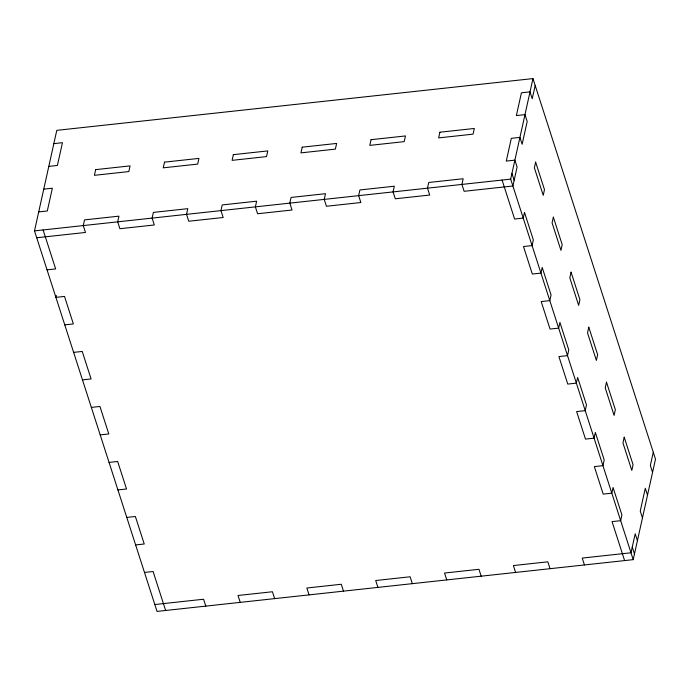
<?xml version="1.0" encoding="UTF-8"?>
<svg xmlns="http://www.w3.org/2000/svg" width="690" height="690" viewBox="0 0 690 690"><rect width="100%" height="100%" fill="white"/><g stroke="black" fill="none" stroke-linecap="round" stroke-linejoin="round"><path stroke-width="1.03" d="M34.5 230.883L56.787 130.35L532.965 78.591L655.5 459.117L633.213 559.65L157.035 611.409L34.5 230.883L510.678 179.124L532.965 78.591M56.33 295.467L55.907 297.364L64.515 296.424L73.373 323.938L64.765 324.869M535.181 85.465L532.232 98.748L530.024 91.865L521.416 92.805L516.37 115.566L524.969 114.626L527.186 121.509L522.14 144.27L519.924 137.396L511.325 138.328L506.279 161.089L514.878 160.158L517.095 167.032L512.886 185.998L464.129 191.303L461.912 184.428L463.171 178.736L428.749 182.479L427.49 188.163L429.706 195.046L395.284 198.789L393.067 191.906L394.326 186.214L359.904 189.957L358.645 195.65L360.861 202.524L326.439 206.267L324.222 199.393L325.482 193.7L291.059 197.444L289.8 203.136L292.017 210.01L257.594 213.753L255.378 206.879L256.637 201.187L222.214 204.93L220.955 210.614L223.172 217.497L188.75 221.24L186.533 214.357L187.792 208.665L153.37 212.408L152.111 218.1L154.327 224.974L119.905 228.718L117.688 221.844L118.947 216.151L84.525 219.894L83.266 225.587L85.482 232.461L36.717 237.765M653.283 452.235L650.342 465.517L652.559 472.391M53.846 143.632L62.454 142.692L57.399 165.453L48.8 166.393M43.755 189.155L52.354 188.215L47.308 210.985L38.709 211.916M47.049 269.85L55.657 268.919L43.108 229.951M73.623 352.374L82.231 351.443L91.089 378.948L82.481 379.888M91.339 407.393L99.947 406.462L108.804 433.967L100.197 434.898M109.055 462.412L117.662 461.472L126.52 488.986L117.912 489.917M126.77 517.422L135.378 516.491L144.236 543.996L135.628 544.936M144.486 572.441L153.094 571.51L165.643 610.477M154.819 604.535L203.584 599.231L205.801 606.113M647.513 495.153L645.297 488.279L640.251 511.04L642.468 517.923M637.413 540.684L635.205 533.801L630.996 552.776L582.231 558.072L584.447 564.955M511.937 173.432L514.154 180.314M632.256 547.084L634.472 553.958M510.678 179.124L633.213 559.65M502.07 180.055L514.619 219.032L523.227 218.092L524.486 212.399L533.344 239.913L532.085 245.606L523.477 246.537L532.335 274.042L540.943 273.111L542.202 267.418L551.06 294.923L549.801 300.616L541.193 301.556L550.051 329.061L558.659 328.13L559.918 322.437L568.776 349.942L567.516 355.635L558.909 356.566L567.766 384.08L576.374 383.14L577.634 377.447L586.491 404.961L585.232 410.645L576.624 411.585L585.482 439.09L594.09 438.159L595.349 432.466L604.207 459.971L602.948 465.664L594.34 466.604L603.198 494.109L611.806 493.169L613.065 487.485L621.923 514.99L620.664 520.683L612.056 521.614L624.605 560.582M550.025 568.689L547.808 561.815L513.386 565.559L515.602 572.433M481.18 576.176L478.964 569.302L444.541 573.045L446.758 579.919M412.335 583.662L410.119 576.78L375.696 580.523L377.913 587.406M343.491 591.14L341.274 584.266L306.852 588.009L309.068 594.884M274.646 598.627L272.429 591.753L238.007 595.487L240.224 602.37M95.669 169.628L94.409 175.32L128.832 171.577L130.091 165.885L95.669 169.628M164.513 162.141L163.254 167.834L197.676 164.091L198.936 158.398L164.513 162.141M233.358 154.655L232.099 160.347L266.521 156.604L267.78 150.92L233.358 154.655M302.203 147.177L300.944 152.87L335.366 149.126L336.625 143.434L302.203 147.177M371.048 139.691L369.788 145.383L404.211 141.64L405.47 135.947L371.048 139.691M439.892 132.213L438.633 137.897L473.055 134.153L474.315 128.469L439.892 132.213M535.63 162.133L534.37 167.825L543.228 195.33L544.488 189.647L535.63 162.133M553.346 217.152L552.086 222.844L560.944 250.349L562.203 244.657L553.346 217.152M571.061 272.171L569.802 277.854L578.66 305.368L579.919 299.676L571.061 272.171M588.777 327.181L587.518 332.873L596.376 360.378L597.635 354.695L588.777 327.181M606.493 382.2L605.234 387.892L614.091 415.397L615.351 409.705L606.493 382.2M624.209 437.219L622.949 442.902L631.807 470.416L633.066 464.724L624.209 437.219"/></g></svg>
